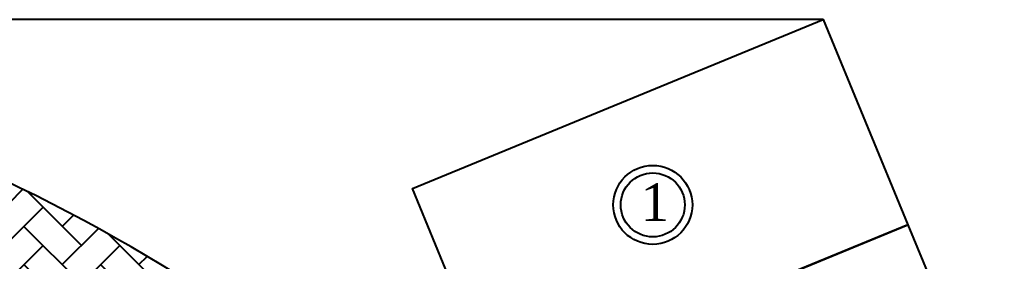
# Model space of a CAD drawing. Header units: millimetres. Extents: x 209.8 to 281.8, y 45 to 110.
# Drawn here: x 246.08 to 257.03, y 97.02 to 99.75 of the extents above; entities that cross this region are included whole.
import ezdxf

# ---------------------------------------------------------------- set-up
doc = ezdxf.new("R2010")
doc.units = ezdxf.units.MM
doc.header["$LTSCALE"] = 0.65
doc.layers.add('cajones', color=235, linetype='Continuous')
doc.layers.add('plazaacceso', color=251, linetype='Continuous')
doc.styles.get("Standard").update_dxf_attribs({"font": 'times.ttf'})

msp = doc.modelspace()

# ---------------------------------------------------------------- hatches: boundary and pattern name
at = {"layer": 'plazaacceso'}
h = msp.add_hatch(dxfattribs=at)
h.set_pattern_fill('AR-HBONE,_O', color=256, scale=0.003)
h.set_pattern_definition([(45, (0, 0), (4e-17, 0.4310523), [0.9144, -0.3048]), (135, (0.21553, 0.21553), (4e-17, 0.4310523), [0.9144, -0.3048])])
h.paths.add_polyline_path([(248.932, 96.148, 0.021459), (247.592, 97.035), (245.349, 97.035), (245.349, 96.956, -0.054904), (248.932, 94.723)])
h.paths.add_polyline_path([(243.128, 98.984), (242.242, 98.984, -0.052004), (245.349, 97.574), (245.349, 97.035), (247.592, 97.035, 0.065282)])
h.paths.add_polyline_path([(245.349, 97.574, 0.052004), (242.242, 98.984), (241.83, 98.984), (241.83, 98.243, -0.046307), (245.183, 97.035), (245.349, 97.035)])
h.paths.add_polyline_path([(241.83, 99.309), (241.83, 99.115, -0.006581), (242.242, 98.984), (243.128, 98.984, 0.017858)])

# ---------------------------------------------------------------- linework, layer by layer
at = {"layer": 'cajones'}
for p, q in [((255.123, 99.748), (241.83, 99.748)), ((251.452, 95.533), (256.075, 97.436)), ((256.075, 97.436), (257.027, 95.125))]:
    msp.add_line(p, q, dxfattribs=at)
msp.add_lwpolyline([(251.452, 95.533), (250.5, 97.844), (255.123, 99.748), (256.075, 97.436)], close=True, dxfattribs=at)
for radius in [0.445, 0.36]:
    msp.add_circle((253.205, 97.66), radius, dxfattribs=at)
for centre, radius, start, end in [((237.931, 80.986), 18.733, 37.9957, 77.9857), ((237.001, 79.575), 19.282, 37.921, 75.4962)]:
    msp.add_arc(centre, radius, start, end, dxfattribs=at)

# ---------------------------------------------------------------- texts
msp.add_text('1', height=0.424, dxfattribs=at).set_placement((253.068, 97.479))

doc.saveas('drawing.dxf')
